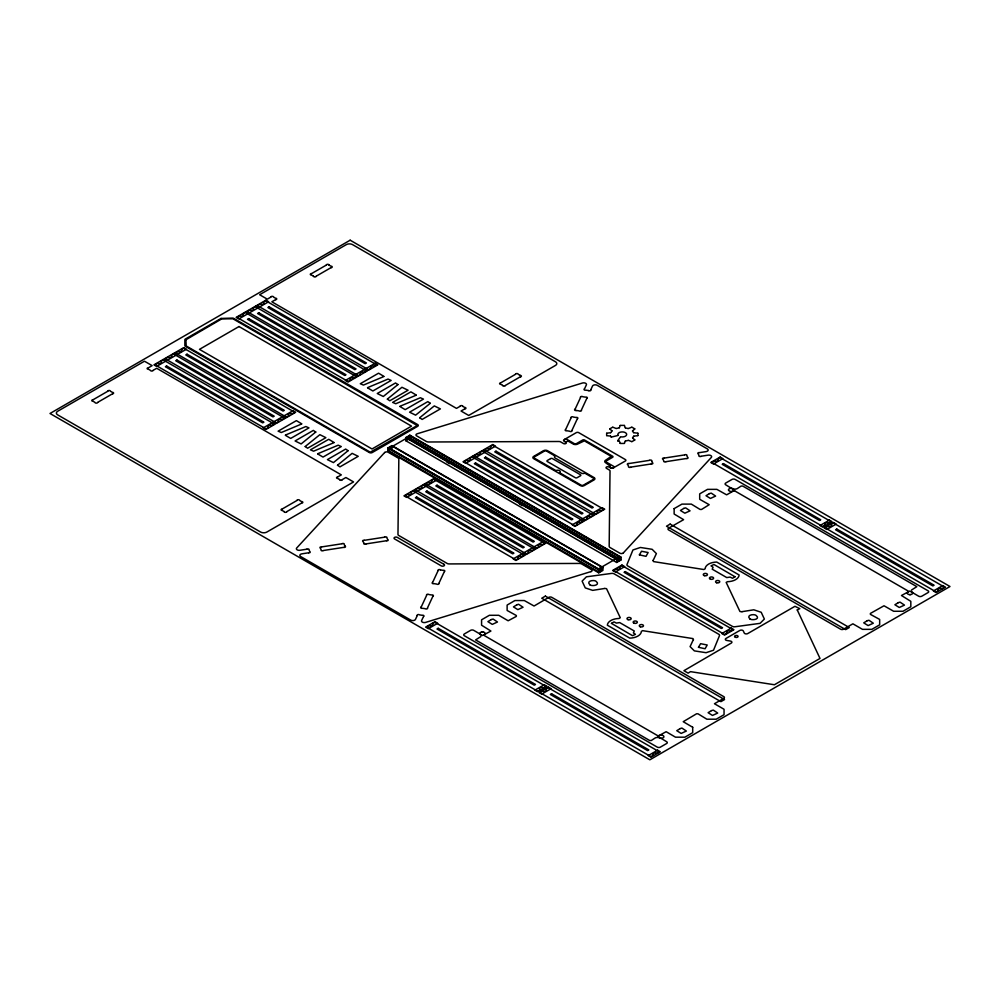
<?xml version="1.0" encoding="UTF-8"?>
<svg xmlns="http://www.w3.org/2000/svg" width="1000" height="1000" viewBox="0 0 1000 1000"><rect width="100%" height="100%" fill="white"/><g stroke="black" fill="none" stroke-linecap="round" stroke-linejoin="round"><path stroke-width="1.5" d="M619.388 427.725L620.112 425.487M624.475 443.35L625.163 441.225M390.863 449.363L392.15 446.075L388.65 448.088L388.65 450.65L598.625 571.875L600.837 570.588L602.112 567.3L598.625 569.312L598.625 571.875M417.212 615.662L415.462 619.412A2.788 1.613 0 0 1 410.812 620.138L300.625 556.525A2.788 1.613 0 0 1 301.863 553.837L308.375 552.825M421.25 606.938L426.637 595.337M432.688 582.3L438.075 570.7M427.488 607.913L432.875 596.3M438.925 583.263L444.312 571.663M423.45 616.625L421.613 620.562A2.788 1.613 0 0 0 422.575 622.238A2.788 1.613 0 0 0 425.613 622.4L590.9 571.625M584.55 388.8L586.375 384.862A2.788 1.613 0 0 0 585.425 383.188A2.788 1.613 0 0 0 582.388 383.038L417.1 433.812A2.263 1.3 0 0 0 416.65 435.875L426.213 441.4A3.487 2.013 0 0 0 428.7 441.987L558.8 441.5A2.788 1.613 0 0 1 560.788 441.975L563.475 443.525A1.675 0.963 0 0 0 565.85 443.525A1.675 0.963 0 0 0 565.85 442.15L564.062 441.125A1.737 1 0 0 1 564.062 439.7L576.275 432.65A1.737 1 0 0 1 578.737 432.65L625.363 459.562A1.737 1 0 0 1 625.363 460.988L612.75 468.212L608.9 467.013A1.675 0.963 0 0 0 606.525 467.013A1.675 0.963 0 0 0 606.525 468.375L609.212 469.925A2.788 1.613 0 0 1 610.025 471.075L609.175 546.188A3.487 2.013 0 0 0 610.2 547.625L619.775 553.15A2.263 1.3 0 0 0 623.413 552.913M565.688 429.45L571.075 417.85M575.138 409.137L580.525 397.525M571.925 430.412L577.312 418.812M581.375 410.1L586.763 398.488M590.788 389.775L592.537 386.012A2.788 1.613 0 0 1 597.188 385.288L707.387 448.913A2.788 1.613 0 0 1 706.137 451.6L699.625 452.612M653.213 560.325L656.388 553.575L652.125 549.3L640.387 547.475L632.938 549.963L627.025 564.462A2.788 1.613 0 0 0 627.762 565.962L732.337 626.337A2.788 1.613 0 0 0 734.95 626.763L760.075 623.35L764.362 619.05L761.213 612.275L753.812 609.812L742.113 611.65M693.25 639.85L690.088 646.612L694.35 650.875L706.087 652.7L713.525 650.225L719.45 635.725A2.788 1.613 0 0 0 718.7 634.212L614.138 573.837A2.788 1.613 0 0 0 611.525 573.413L586.4 576.825L582.112 581.125L585.262 587.9L592.663 590.363L604.362 588.525M285.413 435.075L305.863 426.525L308.95 427.887L290.688 438.425L285.438 435.337M301.663 423.988L281.275 432.525L278.125 431.175L296.388 420.637L301.675 423.8M317.738 453.738L338.188 445.188L341.262 446.55L323.013 457.088L317.738 453.95M333.988 442.65L313.587 451.188L310.45 449.837L328.713 439.3L334 442.463M367.587 387.638L388.038 379.075L391.125 380.438L372.863 390.988L367.575 387.825M383.825 376.562L363.45 385.075L360.3 383.738L378.562 373.188L383.85 376.35M399.913 406.3L420.363 397.738L423.45 399.1L405.188 409.65L399.925 406.525M416.15 395.225L395.775 403.738L392.625 402.4L410.887 391.85L416.175 395.012M632.55 437.812L633.663 436.213M617.688 440.75L620.462 436.887M610.75 432.65L611.987 430.975M384.65 452.537L296.712 547.975A2.788 1.613 0 0 0 296.988 549.725A2.788 1.613 0 0 0 299.887 550.275L306.712 549.225M623.35 552.888L711.3 457.463A2.788 1.613 0 0 0 711.025 455.712A2.788 1.613 0 0 0 708.125 455.163L702.087 456.087A2.788 1.613 0 0 0 701.038 456.4M610.375 466.213L605.638 462.738A3.137 1.812 0 0 1 605.638 460.188L611.25 456.4L584.388 440.85L577.675 444.038A3.137 1.812 0 0 1 573.25 444.038L568.45 441.275L567.062 441.375A1.875 1.075 0 0 1 566.163 441.675L565.438 441.675A1.688 0.975 0 0 1 564.55 441.413M632.5 430.913L634.775 428.988M652.962 560.438L653.462 561.575L703.85 569.525L705.125 568.812A12 6.925 0 0 1 716.725 562.05L739.125 574.987A12 6.925 0 0 1 727.513 581.688L726.175 582.413L739.938 611.5L741.925 611.788M693.5 639.738L693.012 638.6L642.575 630.65L641.375 631.425A12 6.925 0 0 1 629.75 638.125L607.35 625.2A12 6.925 0 0 1 618.962 618.488L620.275 617.737L606.538 588.675L604.55 588.387M93.088 399.738L107.8 391.238M148.55 367.713L152.137 365.637L144.475 361.213L57.638 411.287A4.412 2.55 0 0 0 57.675 414.875L260.613 532.05A4.412 2.55 0 0 0 266.837 532.062L353.562 481.925L345.887 477.512L342.312 479.575M270.863 297.1L267.288 299.163L259.625 294.738L346.35 244.6A4.412 2.55 0 0 1 352.562 244.625L555.5 361.788A4.412 2.55 0 0 1 555.538 365.387L468.7 415.45L461.05 411.025L464.625 408.963M311.625 273.562L326.337 265.075M157.363 363.4L154.95 364.8L265.975 428.9L268.387 427.5M160.9 361.362L163.312 359.963L274.337 424.062L271.575 425.513M167.7 357.438L165.275 358.837L276.3 422.925L278.725 421.538M171.225 355.4L173.65 354L284.675 418.1L281.938 419.55A2.175 1.25 0 0 0 278.95 419.625A2.175 1.25 0 0 0 278.75 421.275M177.787 351.613L175.362 353.013L286.388 417.113L288.812 415.712M181.312 349.575L183.738 348.175L294.762 412.275L292.337 413.675M239.45 316.012L237.037 317.4L348.062 381.5L350.475 380.112M242.987 313.975L245.4 312.575L356.425 376.675L354.012 378.075M249.537 310.188L247.125 311.575L358.15 375.675L360.562 374.288M253.075 308.15L255.487 306.75L366.512 370.85L364.1 372.25M259.875 304.225L257.45 305.613L368.475 369.712L370.9 368.325M263.4 302.175L265.825 300.788L376.85 364.888L374.062 366.325M97.65 402.375L112.362 393.875M153.112 370.337L156.7 368.275L341.325 474.875L337.75 476.938M275.425 299.725L271.85 301.8L456.475 408.387L460.062 406.325M316.188 276.2L330.9 267.712M282.275 508.963L296.988 500.475M387.812 448.013L391.987 445.6L602.938 567.388L602.938 570.413L598.75 572.825L387.812 451.037L387.812 448.013L598.75 569.8L602.938 567.388M405.737 437.663L409.925 435.238L620.875 557.038L620.875 560.062L616.688 562.475L405.737 440.688L405.737 437.663L616.688 559.45L620.875 557.038M500.812 382.788L515.525 374.3M407.35 439.288L409.562 438L409.562 435.45L620.513 557.238L620.513 559.8L618.3 561.075L617.025 559.25L406.075 437.463M405.737 440.688L409.925 438.275L410.062 435.725L406.562 437.75L407.837 439.562L410.062 438.288L618.675 558.737M286.837 511.6L301.55 503.1M505.375 385.425L520.087 376.938M407.388 494.4L404.963 495.788L515.988 559.888L518.413 558.5M410.913 492.362L413.338 490.962L524.362 555.062L521.938 556.462M417.713 488.438L415.3 489.825L526.325 553.925L528.737 552.537M421.25 486.388L423.663 485L534.688 549.1L532.275 550.487M427.8 482.612L425.387 484L536.413 548.1L538.825 546.712M431.337 480.575L433.75 479.175L544.775 543.275L542.362 544.663M466.312 460.375L463.9 461.775L574.925 525.862L577.337 524.475M469.85 458.338L472.262 456.938L583.288 521.038L580.875 522.438M476.4 454.55L473.988 455.95L585.013 520.05L587.425 518.65M479.938 452.512L482.35 451.112L593.375 515.212L590.962 516.613M486.737 448.587L484.325 449.975L595.35 514.075L597.762 512.688M490.275 446.55L492.688 445.15L603.713 509.25L600.95 510.7M609.837 428.837L612.625 427.225M631.962 441.613L634.763 440M428.963 625.712L426.538 627.1L537.562 691.2L539.987 689.812M432.488 623.675L434.913 622.275L545.938 686.375L543.513 687.763M714.2 461.025L711.787 462.425L822.812 526.525L825.225 525.125M717.738 458.988L720.15 457.587L831.175 521.688L828.763 523.088M616.05 569.012L613.625 570.4L724.65 634.5L727.062 633.112M619.575 566.975L622 565.575L733.012 629.675L730.6 631.075M542.325 691.162L539.9 692.55L650.925 756.65L653.35 755.263M545.85 689.112L548.275 687.725L659.287 751.825L656.875 753.213M827.562 526.475L825.15 527.863L936.175 591.962L938.587 590.575M831.1 524.438L833.512 523.038L944.538 587.137L942.125 588.538M613.138 468.038L610.675 468.038M628.362 428.537L631.7 427.212M625.363 441.087L628.25 440.375M611.325 437.088L618.013 435.475M616.413 428.5L619.188 427.863M259.975 304.175L260.238 304.175A2.175 1.25 0 0 0 263.175 304.088A2.175 1.25 0 0 0 263.375 302.438M239.562 315.963L239.812 315.963A2.175 1.25 0 0 0 242.75 315.875A2.175 1.25 0 0 0 242.95 314.237M167.8 357.4L168.062 357.388A2.175 1.25 0 0 0 171 357.3A2.175 1.25 0 0 0 171.2 355.662M353.875 378.113L353.663 378.125A2.175 1.25 0 0 0 350.7 378.2A2.175 1.25 0 0 0 350.5 379.85M466.425 460.337L466.675 460.325A2.175 1.25 0 0 0 469.625 460.238A2.175 1.25 0 0 0 469.812 458.6M417.825 488.387L418.088 488.387A2.175 1.25 0 0 0 421.025 488.3A2.175 1.25 0 0 0 421.225 486.65M407.488 494.363L407.75 494.35A2.175 1.25 0 0 0 410.688 494.263A2.175 1.25 0 0 0 410.887 492.625M580.737 522.487L580.538 522.487A2.175 1.25 0 0 0 577.562 522.562A2.175 1.25 0 0 0 577.375 524.212M532.137 550.538L531.938 550.538A2.175 1.25 0 0 0 528.975 550.625A2.175 1.25 0 0 0 528.775 552.263M827.675 526.425L827.925 526.425A2.175 1.25 0 0 0 830.875 526.337A2.175 1.25 0 0 0 831.062 524.7M429.062 625.662L429.325 625.662A2.175 1.25 0 0 0 432.262 625.575A2.175 1.25 0 0 0 432.463 623.938M941.988 588.575L941.787 588.587A2.175 1.25 0 0 0 938.812 588.663A2.175 1.25 0 0 0 938.625 590.312M543.387 687.812L543.2 687.825A2.175 1.25 0 0 0 540.212 687.9A2.175 1.25 0 0 0 540.013 689.55M629.225 463.5L649.325 460.387M664.425 458.05L684.525 454.938M630.9 467.1L651 463.988M666.1 461.65L686.2 458.537M321.8 546.888L341.9 543.787M364.487 540.288L384.588 537.175M323.475 550.487L343.575 547.388M366.163 543.888L386.25 540.775M606.825 433.162L610.525 432.762M633.875 436.1L637.775 435.675M910.4 594.625L909.6 594.637M482.013 631.938L482.825 631.925M620.325 425.387L624.275 425.387M620.312 443.45L624.275 443.45M633.812 432.738L637.775 433.162M606.825 435.675L610.45 436.075M588.462 390.55L585.887 390.15A1.338 0.775 0 0 1 584.35 388.925M576.475 410.475L579.05 410.875A1.338 0.775 0 0 0 581.45 410.25M440.4 569.925L442.975 570.325A1.338 0.775 0 0 1 444.513 571.55M617.775 440.875L619.237 441.138M625.413 427.9L628.062 428.537M659.6 737.975L659.95 738.1A2.725 1.575 0 0 0 663.925 736.725A2.725 1.575 0 0 0 660.013 735.288L659.663 735.387A1.737 1 0 0 1 657.2 735.387L484.712 635.8A1.737 1 0 0 1 484.712 634.388L484.925 634.175A2.725 1.575 0 0 0 482.425 631.925A2.725 1.575 0 0 0 480.05 634.212L480.238 634.412A3.15 1.812 0 0 1 480.938 635.025M628.55 440.387L631.7 441.625M612.9 427.212L616.112 428.488M631.962 427.225L634.763 428.837M329.025 265.075L330.9 266.163A1.288 0.75 0 0 1 332.163 266.725A1.363 0.787 0 0 1 331.2 267.7M520.087 375.387L518.212 374.3A1.288 0.75 0 0 0 517.225 373.575A1.363 0.787 0 0 0 515.55 374.125M313.512 276.2L311.625 275.113A1.288 0.75 0 0 1 310.363 274.55A1.363 0.787 0 0 1 311.337 273.575M502.7 385.425L500.812 384.338A1.288 0.75 0 0 1 500.475 382.875M462.738 406.325L464.625 407.413A1.288 0.737 0 0 1 465.875 407.987A1.363 0.787 0 0 1 464.913 408.95M620.875 560.062L409.925 438.275L409.925 435.238M446.875 462.1L449.562 463.65M519.562 504.062L522.25 505.613M599.487 569.812L388.162 447.8L388.162 450.363L390.375 449.087L391.65 445.788L602.6 567.575L601.325 570.875L599.113 572.15L599.113 569.6M339.637 479.575L337.75 478.488A1.288 0.75 0 0 1 337.413 477.025M284.163 511.6L282.275 510.513A1.288 0.75 0 0 1 281.938 509.05M632.575 437.987L634.788 439.85M609.812 428.988L611.962 430.812M632.475 431.087L633.587 432.625M610.662 436.188L611.112 437.025M651.65 461.163L652.337 462.65A1.338 0.775 0 0 1 651.275 464.038M363.837 543.112L363.137 541.625A1.338 0.775 0 0 1 364.212 540.237M344.913 546.038L344.225 544.562A1.338 0.775 0 0 0 342.1 543.663M624.475 425.487L625.212 427.775M619.438 441.262L620.112 443.35M728.512 490.087L728.525 489.613A2.725 1.575 0 0 1 732.475 488.475L732.825 488.587A3.15 1.812 0 0 0 737.262 488.587L741.188 486.037L742.8 486.087L916.825 586.663L912.2 589.587A3.15 1.812 0 0 0 911.488 590.2M637.938 433.275L637.938 435.562M616.688 559.45L616.688 562.475M606.65 433.275L606.65 435.562M598.75 569.8L598.75 572.825M391.987 445.6L391.987 448.625M107.825 391.075A1.363 0.787 0 0 1 110.512 391.287L112.362 392.325A1.363 0.787 0 0 1 112.662 393.862M97.638 402.537A1.363 0.787 0 0 1 95.962 403.1A1.288 0.75 0 0 1 94.975 402.375L93.088 401.287A1.288 0.737 0 0 1 91.825 400.712A1.363 0.787 0 0 1 92.8 399.75M301.837 503.088A1.363 0.787 0 0 0 301.488 501.538L299.662 500.462A1.288 0.75 0 0 0 298.675 499.738A1.363 0.787 0 0 0 297 500.3M286.812 511.763A1.363 0.787 0 0 1 284.125 511.562M148.212 367.8A1.288 0.737 0 0 0 148.55 369.263L150.438 370.35A1.363 0.787 0 0 0 153.1 370.513M342.287 479.75A1.363 0.787 0 0 1 339.6 479.538M270.887 296.925A1.363 0.787 0 0 1 272.562 296.363A1.288 0.737 0 0 1 273.55 297.1L275.425 298.175A1.288 0.75 0 0 1 276.688 298.75A1.363 0.787 0 0 1 275.725 299.713M460.075 406.163A1.363 0.787 0 0 1 462.762 406.362M505.363 385.6A1.363 0.787 0 0 1 502.675 385.387M520.025 375.375A1.363 0.787 0 0 1 520.388 376.925M316.175 276.375A1.363 0.787 0 0 1 313.488 276.163M326.362 264.9A1.363 0.787 0 0 1 329.05 265.113M480.925 636.362A3.15 1.812 0 0 1 480.225 636.975L475.6 639.9L649.625 740.475L651.237 740.525L655.163 737.987A3.15 1.812 0 0 1 659.613 737.962M728.512 490.087A2.725 1.575 0 0 0 732.412 491.287L732.763 491.175A1.737 1 0 0 1 735.225 491.175L907.712 590.763A1.737 1 0 0 1 907.712 592.175L907.5 592.388A2.725 1.575 0 0 0 910.013 594.637A2.725 1.575 0 0 0 912.387 592.35L912.188 592.15A3.15 1.812 0 0 1 911.488 591.538M727.1 632.85A2.175 1.25 0 0 1 727.3 631.2A2.175 1.25 0 0 1 730.15 631.087M619.55 567.238A2.175 1.25 0 0 1 619.35 568.875A2.175 1.25 0 0 1 616.5 568.987M597.788 512.425A2.175 1.25 0 0 1 597.987 510.775A2.175 1.25 0 0 1 600.837 510.662M490.238 446.812A2.175 1.25 0 0 1 490.037 448.45A2.175 1.25 0 0 1 487.188 448.562M587.463 518.387A2.175 1.25 0 0 1 587.65 516.737A2.175 1.25 0 0 1 590.5 516.625M479.9 452.775A2.175 1.25 0 0 1 479.712 454.412A2.175 1.25 0 0 1 476.863 454.538M653.375 755A2.175 1.25 0 0 1 653.575 753.35A2.175 1.25 0 0 1 656.425 753.238M545.825 689.375A2.175 1.25 0 0 1 545.625 691.025A2.175 1.25 0 0 1 542.775 691.137M417.137 615.5A1.338 0.775 0 0 1 419.55 614.875L422.1 615.275A1.338 0.775 0 0 1 423.65 616.5M590.938 571.65A2.263 1.3 0 0 0 591.35 569.562L581.788 564.025A3.487 2.013 0 0 0 579.3 563.438L449.2 563.925A2.788 1.613 0 0 1 447.212 563.462L398.787 535.5A2.788 1.613 0 0 1 397.975 534.35L398.825 459.237A3.487 2.013 0 0 0 397.8 457.8L388.237 452.275A2.263 1.3 0 0 0 384.6 452.525M306.913 549.113A1.338 0.775 0 0 1 309.05 550L309.725 551.487A1.338 0.775 0 0 1 308.663 552.863M323.275 550.612A1.338 0.775 0 0 1 321.125 549.712L320.462 548.237A1.338 0.775 0 0 1 321.525 546.85M344.925 546.025A1.338 0.775 0 0 1 343.85 547.425M365.95 544.012A1.338 0.775 0 0 1 363.812 543.112M386.538 540.825A1.338 0.775 0 0 0 387.612 539.425L386.912 537.95A1.338 0.775 0 0 0 384.787 537.062M432.488 582.413A1.338 0.775 0 0 0 434.038 583.65L436.6 584.038A1.338 0.775 0 0 0 439 583.425M438 570.538A1.338 0.775 0 0 1 440.425 569.913M421.05 607.062A1.338 0.775 0 0 0 422.6 608.3L425.163 608.688A1.338 0.775 0 0 0 427.562 608.062M426.562 595.175A1.338 0.775 0 0 1 428.988 594.562L431.538 594.963A1.338 0.775 0 0 1 433.075 596.188M701 456.375A1.338 0.775 0 0 1 698.962 455.425L698.288 453.95A1.338 0.775 0 0 1 699.35 452.575M590.862 389.938A1.338 0.775 0 0 1 588.45 390.55M564.55 439.425A1.737 1 0 0 1 567.013 439.425L574.125 443.525A1.737 1 0 0 0 576.587 443.525L582.625 440.037A1.388 0.8 0 0 1 584.6 440.037L612.562 456.188A1.388 0.8 0 0 1 612.562 457.325L606.525 460.812A1.737 1 0 0 0 606.525 462.225L613.638 466.337A1.737 1 0 0 1 613.638 467.762M684.725 454.825A1.338 0.775 0 0 1 686.862 455.712L687.537 457.2A1.338 0.775 0 0 1 686.475 458.587M664.15 458A1.338 0.775 0 0 0 663.075 459.4L663.775 460.875A1.338 0.775 0 0 0 665.9 461.763M649.525 460.275A1.338 0.775 0 0 1 651.675 461.175M628.95 463.462A1.338 0.775 0 0 0 627.875 464.85L628.575 466.325A1.338 0.775 0 0 0 630.7 467.225M577.513 418.7A1.338 0.775 0 0 0 575.95 417.463L573.4 417.075A1.338 0.775 0 0 0 570.988 417.688M572 430.575A1.338 0.775 0 0 1 569.575 431.2L567.025 430.788A1.338 0.775 0 0 1 565.475 429.562M586.962 398.375A1.338 0.775 0 0 0 585.4 397.137L582.85 396.75A1.338 0.775 0 0 0 580.438 397.362M576.487 410.487A1.338 0.775 0 0 1 574.925 409.25M618.013 434.975A4.375 2.525 0 0 1 621.962 431.912A4.375 2.525 0 0 1 626.65 434.613A4.375 2.525 0 0 1 621.337 436.9M610.188 467.762A1.688 0.975 0 0 1 609.725 467.25L609.738 466.825A1.688 0.975 0 0 1 610.188 466.375M538.862 546.45A2.175 1.25 0 0 1 539.062 544.8A2.175 1.25 0 0 1 541.912 544.688M431.312 480.838A2.175 1.25 0 0 1 431.112 482.475A2.175 1.25 0 0 1 428.263 482.587M518.438 558.237A2.175 1.25 0 0 1 518.638 556.587A2.175 1.25 0 0 1 521.487 556.475M717.7 459.25A2.175 1.25 0 0 1 717.513 460.887A2.175 1.25 0 0 1 714.663 461.012M825.263 524.862A2.175 1.25 0 0 1 825.462 523.212A2.175 1.25 0 0 1 828.3 523.1M268.412 427.238A2.175 1.25 0 0 1 268.612 425.6A2.175 1.25 0 0 1 271.462 425.475M160.863 361.625A2.175 1.25 0 0 1 160.662 363.275A2.175 1.25 0 0 1 157.812 363.387M288.837 415.45A2.175 1.25 0 0 1 289.037 413.8A2.175 1.25 0 0 1 291.887 413.688M181.287 349.837A2.175 1.25 0 0 1 181.088 351.475A2.175 1.25 0 0 1 178.238 351.6M360.588 374.025A2.175 1.25 0 0 1 360.788 372.375A2.175 1.25 0 0 1 363.638 372.262M253.038 308.412A2.175 1.25 0 0 1 252.838 310.05A2.175 1.25 0 0 1 249.988 310.163M370.925 368.05A2.175 1.25 0 0 1 371.125 366.413A2.175 1.25 0 0 1 373.975 366.3M674.137 508.625L674.137 514.038L683.612 519.663L668.612 528.2A2.087 1.2 0 0 0 668.612 529.913L840.6 629.2A2.087 1.2 0 0 0 843.55 629.2L852.887 623.812L862.475 629.35L871.85 629.35L879.663 624.837L879.663 619.425L870.35 614.325L870.35 613.45L884.013 605.775L893.637 611.263L903.012 611.263L910.825 606.75L910.825 601.337L901.462 595.513L909.812 591.025L918.662 596.2A2.212 1.275 0 0 0 921.787 596.2L928.037 592.6A2.212 1.275 0 0 0 928.037 590.788L735.138 479.425A2.212 1.275 0 0 0 732.013 479.425L725.763 483.025A2.212 1.275 0 0 0 725.763 484.837L734.65 490.288L726.625 494.837L716.875 489.363L707.5 489.363L699.688 493.875L699.688 499.288L709.188 504.7L701.587 509.438L700.062 509.438L691.325 504.113L681.95 504.113L674.137 508.625M692.7 727.262L692.7 732.675L684.887 737.188L675.512 737.188L666.137 731.7L657.712 736.325L666.637 741.712A2.212 1.275 0 0 1 666.637 743.512L660.387 747.125A2.212 1.275 0 0 1 657.262 747.125L464.363 635.75A2.212 1.275 0 0 1 464.363 633.95L470.613 630.337A2.212 1.275 0 0 1 473.725 630.337L482.587 635.525L490.925 631.038L481.575 625.212L481.575 619.8L489.387 615.288L498.762 615.288L508.137 620.775L516.35 616.388L516.35 615.513L507.125 610.462L507.125 605.05L514.938 600.538L524.312 600.538L534.062 606.013L548.85 597.35A2.087 1.2 0 0 1 551.8 597.35L723.787 696.637A2.087 1.2 0 0 1 723.787 698.35L714.45 703.737L724.05 709.275L724.05 714.688L716.237 719.2L706.862 719.2L698.025 713.825L696.587 713.775L683.213 721.7L692.7 727.262M589.913 584.9C592.325 586.55 600.712 585.112 596.188 581.388C594.65 579.538 585.5 580.7 589.925 584.825M797.237 609.925L820 658.438L774.412 684.75L690.5 671.65L688.138 673.125L683.925 670.688L731.287 643.062A2.087 1.2 0 0 0 730.375 641.05L726.862 640.475A2.087 1.2 0 0 1 725.95 638.462L739.837 630.45A2.087 1.2 0 0 1 741.85 630.138A2.087 1.2 0 0 1 743.325 631L744.262 633.05A2.087 1.2 0 0 0 747.738 633.562L794.95 606.312L799.788 608.663L797.237 609.925M749.963 619C752.3 620.638 760.725 619.25 756.237 615.538C754.6 613.638 745.537 614.825 749.963 619M491.25 619.587L487.887 621.65L492.275 624.388L497.488 622.013L493.125 619.062L491.262 619.562M516.825 604.837L513.45 606.888L517.837 609.625L523.062 607.25L518.587 604.263L516.825 604.8M680.125 728.637L676.75 730.688L681.15 733.425L686.363 731.05L681.888 728.062L680.125 728.6M711.475 710.65L708.1 712.7L712.487 715.438L717.712 713.062L713.337 710.113L711.488 710.575M683.825 508.413L680.45 510.475L684.837 513.2L690.062 510.838L685.688 507.887L683.825 508.375M709.388 493.65L706.012 495.712L710.413 498.45L715.625 496.075L711.25 493.125L709.4 493.587M867.087 620.8L863.725 622.85L868.112 625.588L873.325 623.212L868.962 620.262L867.1 620.725M898.25 602.7L894.887 604.75L899.275 607.487L904.488 605.112L900.025 602.125L898.263 602.663M698.475 647.3L705.088 648.75L707.212 645L700.6 643.675L698.475 647.3M639.388 554.875L646 556.337L648.125 552.525L641.538 551.263L639.4 554.812M611.462 623.375L632.525 635.688L635.462 634.325L633.4 632.913L634.263 631L619.7 622.587L616.375 623.088L614.038 621.888L611.462 623.375M735.013 576.775L732.525 578.275L730.1 577.087L726.775 577.587L712.212 569.175L713.075 567.263L711.012 565.862L713.95 564.487L735.013 576.775M185.9 339.775L186.2 345.962L370.238 452.188L417.225 425.538L232.95 318.8L221.812 318.85L185.9 339.775M305.188 446.575L307.625 448.212L325.887 437.663L319.862 434.675L305.225 446.5M315.763 432.013L301.125 443.938L295.075 440.962L313.325 430.412L315.763 432.05M337.512 465.238L339.95 466.875L358.212 456.325L352.113 453.363L337.512 465.238M348.088 450.675L333.45 462.6L327.4 459.625L345.65 449.075L348.088 450.675M387.375 399.137L389.8 400.763L408.062 390.225L401.938 387.275L387.375 399.087M397.938 384.562L383.3 396.488L377.25 393.512L395.5 382.975L397.938 384.562M419.7 417.8L422.125 419.425L440.387 408.888L434.288 405.925L419.7 417.75M430.262 403.225L427.825 401.637L409.575 412.175L415.625 415.15L430.238 403.35M350.163 240.2L50 413.488L649.837 759.8L950 586.512L350.163 240.2M221.012 318.45L185.463 338.975A2.087 1.2 0 0 0 184.862 339.825L184.862 345.538A2.087 1.2 0 0 0 185.463 346.388L369.312 452.525A2.087 1.2 0 0 0 372.275 452.525L417.688 426.287A2.112 1.225 0 0 0 417.675 424.575L233.85 318.45A2.087 1.2 0 0 0 232.375 318.1L221.012 318.45M163.287 359.45L153.938 364.85L156.637 366.413L165.987 361.012L163.287 359.45M173.612 353.488L164.262 358.888L166.975 360.45L176.325 355.05L173.612 353.488M183.7 347.663L174.35 353.062L177.062 354.625L186.412 349.225L183.7 347.663M245.487 311.988L236.137 317.387L238.85 318.95L248.2 313.55L245.487 311.988M255.575 306.163L246.225 311.562L248.938 313.125L258.288 307.725L255.575 306.163M265.912 300.2L256.562 305.6L259.275 307.162L268.625 301.762L265.912 300.2M166.612 365.988L165.387 366.7L262.663 422.863L263.9 422.163L166.612 365.988M176.95 360.025L175.712 360.737L273 416.9L274.225 416.188L176.95 360.025M187.037 354.2L185.8 354.913L283.087 411.075L284.312 410.363L187.037 354.2M248.7 318.6L247.475 319.312L344.75 375.475L345.988 374.762L248.7 318.6M258.788 312.775L257.562 313.488L354.837 369.65L356.075 368.938L258.788 312.775M269.125 306.812L267.887 307.525L365.175 363.688L366.4 362.975L269.125 306.812M239 326.538L199.462 349.363L372.025 448.975L411.525 426.138L239 326.538M272.525 422.525L263.175 427.912L265.875 429.475L275.225 424.087L272.525 422.525M282.85 416.55L273.5 421.95L276.212 423.512L285.562 418.113L282.85 416.55M292.938 410.725L283.587 416.125L286.3 417.688L295.65 412.287L292.938 410.725M354.725 375.062L345.375 380.45L348.088 382.013L357.438 376.625L354.725 375.062M364.812 369.237L355.462 374.637L358.175 376.2L367.525 370.8L364.812 369.237M375.15 363.263L365.8 368.663L368.512 370.225L377.85 364.825L375.15 363.263M410.225 436.112L389.312 448.188L598.45 568.925L619.362 556.85L410.225 436.112M413.3 490.45L403.95 495.85L406.662 497.413L416.012 492.013L413.3 490.45M423.638 484.487L414.288 489.875L417 491.438L426.35 486.05L423.638 484.487M433.725 478.663L424.375 484.062L427.088 485.625L436.438 480.225L433.725 478.663M472.362 456.35L463.013 461.75L465.712 463.312L475.062 457.912L472.362 456.35M482.45 450.538L473.1 455.925L475.8 457.488L485.15 452.1L482.45 450.538M492.775 444.562L483.425 449.963L486.138 451.525L495.487 446.125L492.775 444.562M416.637 496.987L415.4 497.7L512.688 553.862L513.913 553.15L416.637 496.987M426.962 491.025L425.737 491.737L523.025 547.9L524.25 547.188L426.962 491.025M437.05 485.2L435.825 485.913L533.112 542.075L534.338 541.362L437.05 485.2M475.562 462.962L474.338 463.675L571.613 519.837L572.85 519.125L475.562 462.962M485.65 457.137L484.425 457.85L581.7 514.012L582.938 513.312L485.65 457.137M495.988 451.175L494.762 451.887L592.038 508.05L593.275 507.337L495.988 451.175M543.55 450.688L533.675 456.4A2.788 1.613 0 0 0 533.675 458.675L580.3 485.588A2.788 1.613 0 0 0 584.225 485.588L594.113 479.875A2.788 1.613 0 0 0 594.113 477.612L547.487 450.688A2.788 1.613 0 0 0 543.55 450.688M544.35 451.15L534.475 456.863A1.65 0.95 0 0 0 534.475 458.212L556 470.637A2.525 1.462 0 0 1 559.513 470.675A2.525 1.462 0 0 1 559.562 472.7L581.1 485.125A1.65 0.95 0 0 0 583.438 485.125L593.312 479.425A1.65 0.95 0 0 0 593.312 478.075L584.775 473.137A2.525 1.462 0 0 1 581.263 473.1L555.188 458.05A2.525 1.462 0 0 1 555.125 456.025L546.688 451.15A1.65 0.95 0 0 0 544.35 451.15M550.612 458.6L547.325 460.487A1.3 0.75 0 0 0 547.325 461.55L575.3 477.7A1.3 0.75 0 0 0 577.137 477.7L580.425 475.812A1.3 0.75 0 0 0 580.425 474.738L552.45 458.6A1.3 0.75 0 0 0 550.612 458.6M522.537 553.513L513.188 558.913L515.9 560.475L525.25 555.075L522.537 553.513M532.875 547.55L523.525 552.95L526.237 554.513L535.588 549.113L532.875 547.55M542.962 541.725L533.612 547.125L536.325 548.688L545.675 543.288L542.962 541.725M581.6 519.425L572.25 524.825L574.95 526.388L584.3 520.988L581.6 519.425M591.688 513.6L582.337 519L585.037 520.562L594.388 515.163L591.688 513.6M602.013 507.638L592.663 513.025L595.375 514.587L604.725 509.2L602.013 507.638M435 621.688L425.65 627.087L428.363 628.65L437.713 623.25L435 621.688M720.125 457.075L710.775 462.475L713.487 464.038L722.837 458.638L720.125 457.075M438.212 628.3L436.987 629.012L534.263 685.175L535.5 684.463L438.212 628.3M723.462 463.612L722.225 464.325L819.513 520.487L820.738 519.788L723.462 463.612M545.388 596.112L541.737 598.225L720.9 701.663L724.55 699.55L545.388 596.112M670.138 524.1L666.488 526.2L845.638 629.637L849.287 627.537L670.138 524.1M620.025 556.95L616.538 558.975L617.812 560.788L620.025 559.513L620.025 556.95M621.962 565.062L612.612 570.462L615.325 572.025L624.675 566.625L621.962 565.062M625.3 571.6L624.062 572.312L721.35 628.475L722.575 627.762L625.3 571.6M544.237 684.762L534.888 690.15L537.6 691.712L546.95 686.325L544.237 684.762M829.362 520.138L820.013 525.538L822.725 527.1L832.062 521.7L829.362 520.138M548.362 687.138L539.012 692.537L541.725 694.1L551.062 688.7L548.362 687.138M833.487 522.525L824.137 527.925L826.838 529.487L836.188 524.087L833.487 522.525M551.575 693.75L550.337 694.463L647.625 750.625L648.85 749.912L551.575 693.75M836.812 529.062L835.588 529.775L932.862 585.938L934.1 585.225L836.812 529.062M731.2 628.125L721.85 633.525L724.562 635.087L733.913 629.688L731.2 628.125M657.6 750.2L648.25 755.6L650.95 757.163L660.3 751.762L657.6 750.2M942.725 585.588L933.375 590.988L936.075 592.55L945.425 587.15L942.725 585.588M443.938 564.3L397.325 537.388A1.913 1.1 0 0 0 394.613 537.388A1.913 1.1 0 0 0 394.613 538.95L441.238 565.862A1.913 1.1 0 0 0 443.938 565.862A1.913 1.1 0 0 0 443.938 564.3M735.462 637.312A1.737 1 0 0 0 738.075 636.45A1.737 1 0 0 0 735.462 635.575A1.737 1 0 0 0 735.462 637.312M628.05 619.675A2.087 1.2 0 0 0 631.175 618.638A2.087 1.2 0 0 0 628.05 617.587A2.087 1.2 0 0 0 628.05 619.675M634.2 623.237A2.087 1.2 0 0 0 637.337 622.188A2.087 1.2 0 0 0 634.2 621.15A2.087 1.2 0 0 0 634.2 623.237M640.35 626.788A2.087 1.2 0 0 0 643.487 625.737A2.087 1.2 0 0 0 640.35 624.7A2.087 1.2 0 0 0 640.35 626.788M716.625 582.75A2.087 1.2 0 0 0 719.75 581.7A2.087 1.2 0 0 0 716.625 580.662A2.087 1.2 0 0 0 716.625 582.75M710.475 579.2A2.087 1.2 0 0 0 713.6 578.15A2.087 1.2 0 0 0 710.475 577.112A2.087 1.2 0 0 0 710.475 579.2M704.325 575.65A2.087 1.2 0 0 0 707.45 574.6A2.087 1.2 0 0 0 704.325 573.562A2.087 1.2 0 0 0 704.325 575.65"/></g></svg>
